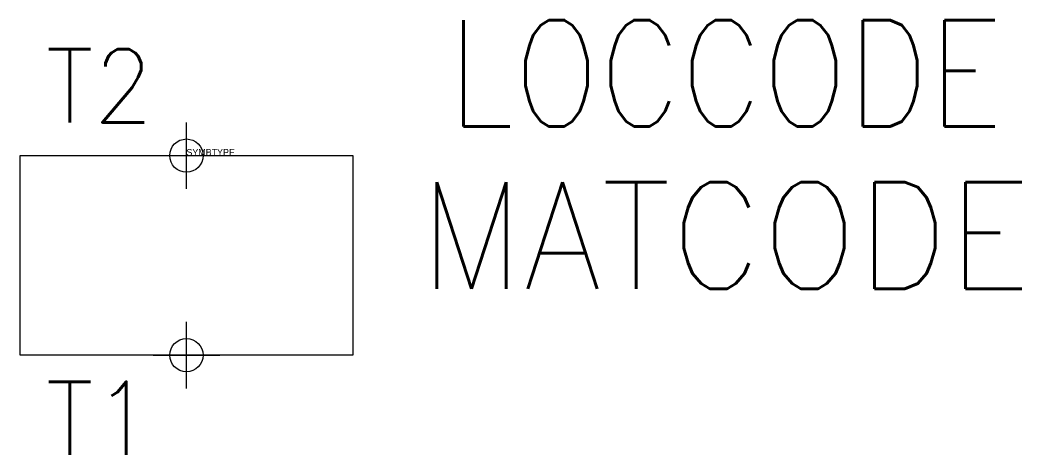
# Model space of a CAD drawing. Extents: x 210 to 240.1, y 141 to 154.1.
import ezdxf
from ezdxf.enums import TextEntityAlignment as Align

# ---------------------------------------------------------------- set-up
doc = ezdxf.new("R2010")
doc.units = 0
doc.header["$MEASUREMENT"] = 0
doc.header["$PDMODE"] = 34
doc.linetypes.add('DASHED', pattern=[19.05, 12.7, -6.35])
doc.layers.get('0').update_dxf_attribs({"linetype": 'CONTINUOUS'})
for name, color, linetype in [('10', 8, 'DASHED'), ('11', 30, 'DASHED'), ('12', 30, 'DASHED'), ('3', 30, 'CONTINUOUS'), ('C', 7, 'CONTINUOUS')]:
    doc.layers.add(name, color=color, linetype=linetype)
doc.styles.add('DINY', font='SIMPLEX', dxfattribs={"width": 0.95})
doc.styles.add('ROMANS', font='ROMANS.SHX')

msp = doc.modelspace()

# ---------------------------------------------------------------- linework, layer by layer
at = {"layer": '3'}
for p, q in [((210, 150), (220, 150)), ((210, 144), (210, 150)), ((220, 150), (220, 144)), ((220, 144), (210, 144))]:
    msp.add_line(p, q, dxfattribs=at)
at = {"layer": 'C', "color": 1}
msp.add_point((215, 150), dxfattribs=at)
at = {"layer": 'C', "color": 2}
msp.add_point((215, 144), dxfattribs=at)

# ---------------------------------------------------------------- texts
at = {"flags": 1}
msp.add_attdef('SYMBTYPE', (215, 150), 'RL', height=0.2, dxfattribs=at)
at = {"layer": '10', "style": 'DINY', "width": 0.95}
for tag, p in [('T2', (214, 151)), ('T1', (214, 141))]:
    msp.add_attdef(tag, text='', height=2.2, dxfattribs=at).set_placement(p, align=Align.RIGHT)
at = {"layer": '11', "style": 'ROMANS', "width": 0.85}
msp.add_attdef('LOCCODE', (222.858, 150.877), '', height=3.2, dxfattribs=at)
at = {"layer": '12', "style": 'DINY', "width": 0.95}
msp.add_attdef('MATCODE', (222, 146), '', height=3.2, dxfattribs=at)

doc.saveas('drawing.dxf')
